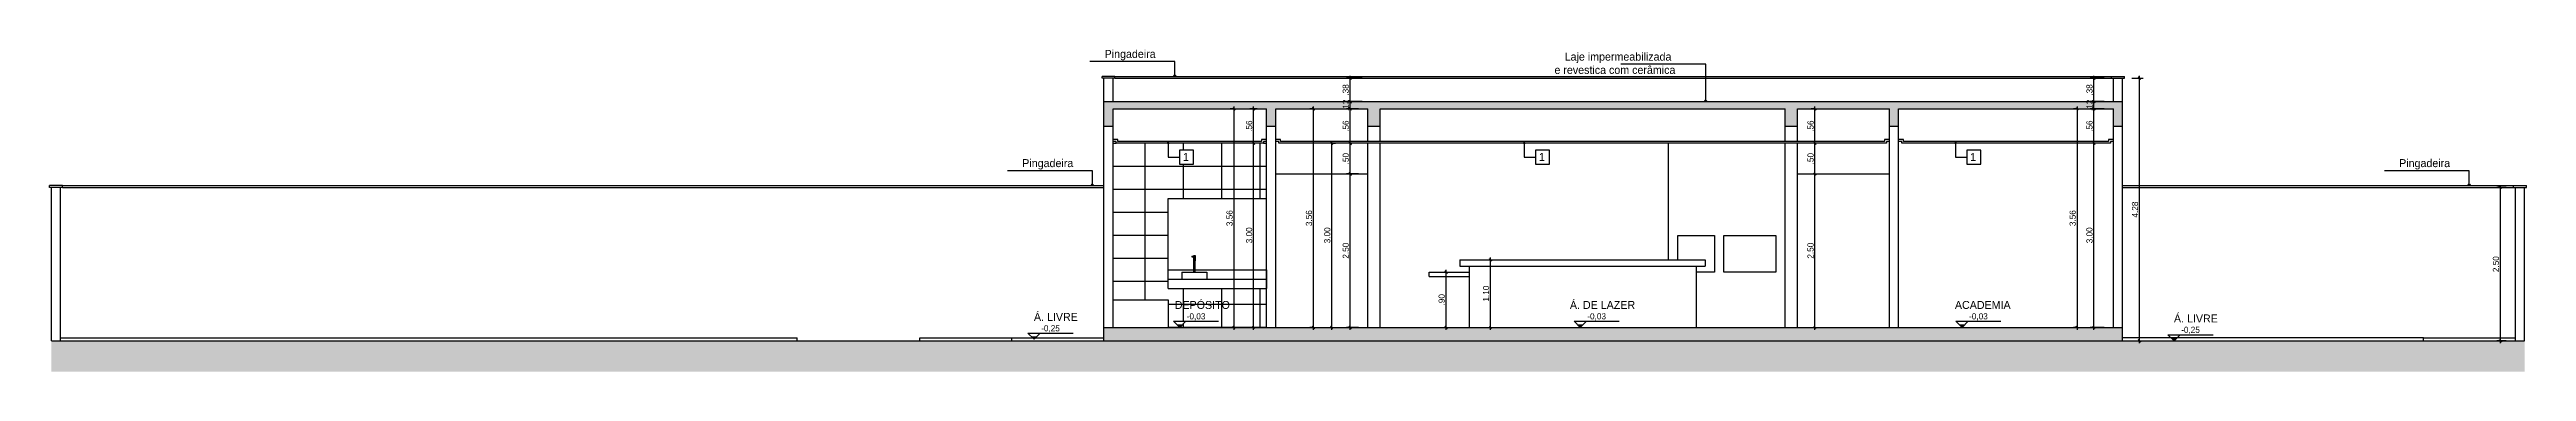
# Model space of a CAD drawing. Header units: feet. Extents: x 1734 to 1931, y 883 to 1088.
# Drawn here: x 1879.5 to 1919.86, y 954.61 to 959.86 of the extents above; entities that cross this region are included whole.
import ezdxf

# ---------------------------------------------------------------- set-up
doc = ezdxf.new("R2010")
doc.units = ezdxf.units.FT
doc.header["$LTSCALE"] = 0.3
doc.header["$MEASUREMENT"] = 0
doc.header["$PDMODE"] = 32
doc.header["$PDSIZE"] = 0.1
doc.layers.get('0').update_dxf_attribs({"linetype": 'CONTINUOUS'})
doc.layers.get('Defpoints').update_dxf_attribs({"linetype": 'CONTINUOUS'})
for name, color, linetype in [('1', 1, 'CONTINUOUS'), ('2', 44, 'CONTINUOUS'), ('3', 3, 'CONTINUOUS'), ('5', 5, 'CONTINUOUS'), ('Cotas', 1, 'CONTINUOUS'), ('fino', 8, 'CONTINUOUS'), ('Texto', 44, 'CONTINUOUS')]:
    doc.layers.add(name, color=color, linetype=linetype)
doc.styles.add('ROMANS', font='romans')
doc.styles.add('style1', font='GOTHIC.TTF')
doc.dimstyles.new('ESC-50', dxfattribs={"dimtxt": 0.1, "dimasz": 0.04, "dimexe": 0.06, "dimexo": 0.15, "dimgap": 0.02, "dimtad": 1, "dimzin": 4, "dimdsep": 46, "dimtxsty": 'style1', "dimblk": 'OBLIQUE', "dimcen": 0.01, "dimdle": 0.04, "dimclrd": 14, "dimclre": 14, "dimclrt": 2, "dimazin": 0, "dimtfac": 1, "dimtix": 1, "dimtmove": 2, "dimatfit": 0, "dimldrblk": 'OPEN90', "dimfxl": 1, "dimtolj": 1, "dimtzin": 4, "dimlwd": -1, "dimlwe": -1, "dimarcsym": 0})

# ---------------------------------------------------------------- blocks, each defined once
blk = doc.blocks.new('_Oblique')
at = {"color": 0, "linetype": 'ByBlock', "lineweight": -2}
blk.add_line((-0.5, -0.5), (0.5, 0.5), dxfattribs=at)
blk = doc.blocks.new('*D469')
at = {"layer": 'Cotas', "color": 14, "linetype": 'Continuous', "transparency": 16777216}
for p, q in [((1902.782, 956.428), (1903.043, 956.428)), ((1902.983, 955.288), (1902.983, 956.468)), ((1902.782, 955.328), (1903.043, 955.328))]:
    blk.add_line(p, q, dxfattribs=at)
at = {"layer": 'Defpoints', "color": 0, "linetype": 'Continuous', "transparency": 16777216}
for p in [(1902.632, 956.428), (1902.983, 956.428), (1902.632, 955.328)]:
    blk.add_point(p, dxfattribs=at)
at = {"layer": 'Cotas', "color": 14, "linetype": 'Continuous', "transparency": 16777216, "xscale": 0.04, "yscale": 0.04, "zscale": 0.04}
for p, rotation in [((1902.983, 956.428), 90), ((1902.983, 955.328), 270)]:
    blk.add_blockref('_Oblique', p, dxfattribs=dict(at, rotation=rotation))
at = {"layer": 'Cotas', "color": 2, "linetype": 'Continuous', "transparency": 16777216, "insert": (1902.91, 955.878), "char_height": 0.1, "attachment_point": 5, "rotation": 90, "style": 'style1'}
blk.add_mtext('\\A1;1.10', dxfattribs=at)
blk = doc.blocks.new('_Open90')
at = {"color": 0, "linetype": 'ByBlock', "lineweight": -2}
for p, q in [((0, 0), (-1, 0)), ((-0.5, 0.5), (0, 0)), ((0, 0), (-0.5, -0.5))]:
    blk.add_line(p, q, dxfattribs=at)
blk = doc.blocks.new('*D470')
at = {"layer": 'Cotas', "color": 14, "linetype": 'Continuous', "transparency": 16777216}
for p, q in [((1902.259, 955.288), (1902.259, 956.268)), ((1902.259, 956.228), (1902.319, 956.228)), ((1902.259, 955.328), (1902.319, 955.328))]:
    blk.add_line(p, q, dxfattribs=at)
at = {"layer": 'Defpoints', "color": 0, "linetype": 'Continuous', "transparency": 16777216}
for p in [(1902.215, 956.228), (1902.259, 956.228), (1902.215, 955.328)]:
    blk.add_point(p, dxfattribs=at)
at = {"layer": 'Cotas', "color": 14, "linetype": 'Continuous', "transparency": 16777216, "xscale": 0.04, "yscale": 0.04, "zscale": 0.04}
for p, rotation in [((1902.259, 956.228), 90), ((1902.259, 955.328), 270)]:
    blk.add_blockref('_Oblique', p, dxfattribs=dict(at, rotation=rotation))
at = {"layer": 'Cotas', "color": 2, "linetype": 'Continuous', "transparency": 16777216, "insert": (1902.186, 955.778), "char_height": 0.1, "attachment_point": 5, "rotation": 90, "style": 'style1'}
blk.add_mtext('\\A1;.90', dxfattribs=at)
blk = doc.blocks.new('*D471')
at = {"layer": 'Cotas', "color": 14, "linetype": 'Continuous', "transparency": 16777216}
for p, q in [((1900.832, 957.828), (1900.636, 957.828)), ((1900.696, 955.288), (1900.696, 957.868)), ((1900.832, 955.328), (1900.636, 955.328))]:
    blk.add_line(p, q, dxfattribs=at)
at = {"layer": 'Defpoints', "color": 0, "linetype": 'Continuous', "transparency": 16777216}
for p in [(1900.696, 957.828), (1900.982, 957.828), (1900.982, 955.328)]:
    blk.add_point(p, dxfattribs=at)
at = {"layer": 'Cotas', "color": 14, "linetype": 'Continuous', "transparency": 16777216, "xscale": 0.04, "yscale": 0.04, "zscale": 0.04}
for p, rotation in [((1900.696, 957.828), 90), ((1900.696, 955.328), 270)]:
    blk.add_blockref('_Oblique', p, dxfattribs=dict(at, rotation=rotation))
at = {"layer": 'Cotas', "color": 2, "linetype": 'Continuous', "transparency": 16777216, "insert": (1900.623, 956.578), "char_height": 0.1, "attachment_point": 5, "rotation": 90, "style": 'style1'}
blk.add_mtext('\\A1;2.50', dxfattribs=at)
blk = doc.blocks.new('*D472')
at = {"layer": 'Cotas', "color": 14, "linetype": 'Continuous', "transparency": 16777216}
for p, q in [((1900.832, 958.328), (1900.636, 958.328)), ((1900.696, 957.788), (1900.696, 958.368)), ((1900.832, 957.828), (1900.636, 957.828))]:
    blk.add_line(p, q, dxfattribs=at)
at = {"layer": 'Defpoints', "color": 0, "linetype": 'Continuous', "transparency": 16777216}
for p in [(1900.696, 958.328), (1900.982, 958.328), (1900.982, 957.828)]:
    blk.add_point(p, dxfattribs=at)
at = {"layer": 'Cotas', "color": 14, "linetype": 'Continuous', "transparency": 16777216, "xscale": 0.04, "yscale": 0.04, "zscale": 0.04}
for p, rotation in [((1900.696, 958.328), 90), ((1900.696, 957.828), 270)]:
    blk.add_blockref('_Oblique', p, dxfattribs=dict(at, rotation=rotation))
at = {"layer": 'Cotas', "color": 2, "linetype": 'Continuous', "transparency": 16777216, "insert": (1900.623, 958.078), "char_height": 0.1, "attachment_point": 5, "rotation": 90, "style": 'style1'}
blk.add_mtext('\\A1;.50', dxfattribs=at)
blk = doc.blocks.new('*D473')
at = {"layer": 'Cotas', "color": 14, "linetype": 'Continuous', "transparency": 16777216}
for p, q in [((1900.832, 958.888), (1900.636, 958.888)), ((1900.696, 958.288), (1900.696, 958.928)), ((1900.832, 958.328), (1900.636, 958.328))]:
    blk.add_line(p, q, dxfattribs=at)
at = {"layer": 'Defpoints', "color": 0, "linetype": 'Continuous', "transparency": 16777216}
for p in [(1900.696, 958.888), (1900.982, 958.888), (1900.982, 958.328)]:
    blk.add_point(p, dxfattribs=at)
at = {"layer": 'Cotas', "color": 14, "linetype": 'Continuous', "transparency": 16777216, "xscale": 0.04, "yscale": 0.04, "zscale": 0.04}
for p, rotation in [((1900.696, 958.888), 90), ((1900.696, 958.328), 270)]:
    blk.add_blockref('_Oblique', p, dxfattribs=dict(at, rotation=rotation))
at = {"layer": 'Cotas', "color": 2, "linetype": 'Continuous', "transparency": 16777216, "insert": (1900.623, 958.608), "char_height": 0.1, "attachment_point": 5, "rotation": 90, "style": 'style1'}
blk.add_mtext('\\A1;.56', dxfattribs=at)
blk = doc.blocks.new('*D474')
at = {"layer": 'Cotas', "color": 14, "linetype": 'Continuous', "transparency": 16777216}
for p, q in [((1900.892, 959.008), (1900.636, 959.008)), ((1900.696, 958.888), (1900.696, 959.008)), ((1900.832, 958.888), (1900.636, 958.888))]:
    blk.add_line(p, q, dxfattribs=at)
at = {"layer": 'Defpoints', "color": 0, "linetype": 'Continuous', "transparency": 16777216}
for p in [(1900.696, 959.008), (1901.042, 959.008), (1900.982, 958.888)]:
    blk.add_point(p, dxfattribs=at)
at = {"layer": 'Cotas', "color": 2, "linetype": 'Continuous', "transparency": 16777216, "insert": (1900.623, 958.948), "char_height": 0.1, "attachment_point": 5, "rotation": 90, "style": 'style1'}
blk.add_mtext('\\A1;.12', dxfattribs=at)
blk = doc.blocks.new('*D475')
at = {"layer": 'Cotas', "color": 14, "linetype": 'Continuous', "transparency": 16777216}
for p, q in [((1900.892, 959.388), (1900.636, 959.388)), ((1900.696, 958.968), (1900.696, 959.428)), ((1900.892, 959.008), (1900.636, 959.008))]:
    blk.add_line(p, q, dxfattribs=at)
at = {"layer": 'Defpoints', "color": 0, "linetype": 'Continuous', "transparency": 16777216}
for p in [(1900.696, 959.388), (1901.042, 959.388), (1901.042, 959.008)]:
    blk.add_point(p, dxfattribs=at)
at = {"layer": 'Cotas', "color": 14, "linetype": 'Continuous', "transparency": 16777216, "xscale": 0.04, "yscale": 0.04, "zscale": 0.04}
for p, rotation in [((1900.696, 959.388), 90), ((1900.696, 959.008), 270)]:
    blk.add_blockref('_Oblique', p, dxfattribs=dict(at, rotation=rotation))
at = {"layer": 'Cotas', "color": 2, "linetype": 'Continuous', "transparency": 16777216, "insert": (1900.623, 959.198), "char_height": 0.1, "attachment_point": 5, "rotation": 90, "style": 'style1'}
blk.add_mtext('\\A1;.38', dxfattribs=at)
blk = doc.blocks.new('*D476')
at = {"layer": 'Cotas', "color": 14, "linetype": 'Continuous', "transparency": 16777216}
for p, q in [((1900.394, 955.288), (1900.394, 958.368)), ((1900.394, 958.328), (1900.454, 958.328)), ((1900.394, 955.328), (1900.454, 955.328))]:
    blk.add_line(p, q, dxfattribs=at)
at = {"layer": 'Defpoints', "color": 0, "linetype": 'Continuous', "transparency": 16777216}
for p in [(1900.38, 958.328), (1900.394, 958.328), (1900.38, 955.328)]:
    blk.add_point(p, dxfattribs=at)
at = {"layer": 'Cotas', "color": 14, "linetype": 'Continuous', "transparency": 16777216, "xscale": 0.04, "yscale": 0.04, "zscale": 0.04}
for p, rotation in [((1900.394, 958.328), 90), ((1900.394, 955.328), 270)]:
    blk.add_blockref('_Oblique', p, dxfattribs=dict(at, rotation=rotation))
at = {"layer": 'Cotas', "color": 2, "linetype": 'Continuous', "transparency": 16777216, "insert": (1900.322, 956.828), "char_height": 0.1, "attachment_point": 5, "rotation": 90, "style": 'style1'}
blk.add_mtext('\\A1;3.00', dxfattribs=at)
blk = doc.blocks.new('*D477')
at = {"layer": 'Cotas', "color": 14, "linetype": 'Continuous', "transparency": 16777216}
for p, q in [((1900.097, 958.888), (1900.037, 958.888)), ((1900.097, 955.288), (1900.097, 958.928)), ((1900.097, 955.328), (1900.037, 955.328))]:
    blk.add_line(p, q, dxfattribs=at)
at = {"layer": 'Defpoints', "color": 0, "linetype": 'Continuous', "transparency": 16777216}
for p in [(1900.097, 958.888), (1900.189, 958.888), (1900.189, 955.328)]:
    blk.add_point(p, dxfattribs=at)
at = {"layer": 'Cotas', "color": 14, "linetype": 'Continuous', "transparency": 16777216, "xscale": 0.04, "yscale": 0.04, "zscale": 0.04}
for p, rotation in [((1900.097, 958.888), 90), ((1900.097, 955.328), 270)]:
    blk.add_blockref('_Oblique', p, dxfattribs=dict(at, rotation=rotation))
at = {"layer": 'Cotas', "color": 2, "linetype": 'Continuous', "transparency": 16777216, "insert": (1900.024, 957.108), "char_height": 0.1, "attachment_point": 5, "rotation": 90, "style": 'style1'}
blk.add_mtext('\\A1;3.56', dxfattribs=at)
blk = doc.blocks.new('*D478')
at = {"layer": 'Cotas', "color": 14, "linetype": 'Continuous', "transparency": 16777216}
for p, q in [((1899.132, 958.328), (1899.062, 958.328)), ((1899.122, 955.288), (1899.122, 958.368)), ((1899.122, 955.328), (1899.062, 955.328))]:
    blk.add_line(p, q, dxfattribs=at)
at = {"layer": 'Defpoints', "color": 0, "linetype": 'Continuous', "transparency": 16777216}
for p in [(1899.122, 958.328), (1899.282, 958.328), (1899.186, 955.328)]:
    blk.add_point(p, dxfattribs=at)
at = {"layer": 'Cotas', "color": 14, "linetype": 'Continuous', "transparency": 16777216, "xscale": 0.04, "yscale": 0.04, "zscale": 0.04}
for p, rotation in [((1899.122, 958.328), 90), ((1899.122, 955.328), 270)]:
    blk.add_blockref('_Oblique', p, dxfattribs=dict(at, rotation=rotation))
at = {"layer": 'Cotas', "color": 2, "linetype": 'Continuous', "transparency": 16777216, "insert": (1899.049, 956.828), "char_height": 0.1, "attachment_point": 5, "rotation": 90, "style": 'style1'}
blk.add_mtext('\\A1;3.00', dxfattribs=at)
blk = doc.blocks.new('*D479')
at = {"layer": 'Cotas', "color": 14, "linetype": 'Continuous', "transparency": 16777216}
for p, q in [((1899.182, 958.888), (1899.062, 958.888)), ((1899.122, 958.288), (1899.122, 958.928)), ((1899.132, 958.328), (1899.062, 958.328))]:
    blk.add_line(p, q, dxfattribs=at)
at = {"layer": 'Defpoints', "color": 0, "linetype": 'Continuous', "transparency": 16777216}
for p in [(1899.122, 958.888), (1899.332, 958.888), (1899.282, 958.328)]:
    blk.add_point(p, dxfattribs=at)
at = {"layer": 'Cotas', "color": 14, "linetype": 'Continuous', "transparency": 16777216, "xscale": 0.04, "yscale": 0.04, "zscale": 0.04}
for p, rotation in [((1899.122, 958.888), 90), ((1899.122, 958.328), 270)]:
    blk.add_blockref('_Oblique', p, dxfattribs=dict(at, rotation=rotation))
at = {"layer": 'Cotas', "color": 2, "linetype": 'Continuous', "transparency": 16777216, "insert": (1899.049, 958.608), "char_height": 0.1, "attachment_point": 5, "rotation": 90, "style": 'style1'}
blk.add_mtext('\\A1;.56', dxfattribs=at)
blk = doc.blocks.new('*D480')
at = {"layer": 'Cotas', "color": 14, "linetype": 'Continuous', "transparency": 16777216}
for p, q in [((1898.802, 958.888), (1898.742, 958.888)), ((1898.802, 958.928), (1898.802, 955.288)), ((1898.802, 955.328), (1898.742, 955.328))]:
    blk.add_line(p, q, dxfattribs=at)
at = {"layer": 'Defpoints', "color": 0, "linetype": 'Continuous', "transparency": 16777216}
for p in [(1898.829, 958.888), (1898.802, 955.328), (1898.829, 955.328)]:
    blk.add_point(p, dxfattribs=at)
at = {"layer": 'Cotas', "color": 14, "linetype": 'Continuous', "transparency": 16777216, "xscale": 0.04, "yscale": 0.04, "zscale": 0.04}
for p, rotation in [((1898.802, 958.888), 90), ((1898.802, 955.328), 270)]:
    blk.add_blockref('_Oblique', p, dxfattribs=dict(at, rotation=rotation))
at = {"layer": 'Cotas', "color": 2, "linetype": 'Continuous', "transparency": 16777216, "insert": (1898.73, 957.108), "char_height": 0.1, "attachment_point": 5, "rotation": 90, "style": 'style1'}
blk.add_mtext('\\A1;3.56', dxfattribs=at)
blk = doc.blocks.new('*D481')
at = {"layer": 'Cotas', "color": 14, "linetype": 'Continuous', "transparency": 16777216}
for p, q in [((1908.132, 957.828), (1908.329, 957.828)), ((1908.269, 955.288), (1908.269, 957.868)), ((1908.132, 955.328), (1908.329, 955.328))]:
    blk.add_line(p, q, dxfattribs=at)
at = {"layer": 'Defpoints', "color": 0, "linetype": 'Continuous', "transparency": 16777216}
for p in [(1907.982, 957.828), (1908.269, 957.828), (1907.982, 955.328)]:
    blk.add_point(p, dxfattribs=at)
at = {"layer": 'Cotas', "color": 14, "linetype": 'Continuous', "transparency": 16777216, "xscale": 0.04, "yscale": 0.04, "zscale": 0.04}
for p, rotation in [((1908.269, 957.828), 90), ((1908.269, 955.328), 270)]:
    blk.add_blockref('_Oblique', p, dxfattribs=dict(at, rotation=rotation))
at = {"layer": 'Cotas', "color": 2, "linetype": 'Continuous', "transparency": 16777216, "insert": (1908.197, 956.578), "char_height": 0.1, "attachment_point": 5, "rotation": 90, "style": 'style1'}
blk.add_mtext('\\A1;2.50', dxfattribs=at)
blk = doc.blocks.new('*D482')
at = {"layer": 'Cotas', "color": 14, "linetype": 'Continuous', "transparency": 16777216}
for p, q in [((1908.269, 958.328), (1908.209, 958.328)), ((1908.269, 957.788), (1908.269, 958.368)), ((1908.132, 957.828), (1908.329, 957.828))]:
    blk.add_line(p, q, dxfattribs=at)
at = {"layer": 'Defpoints', "color": 0, "linetype": 'Continuous', "transparency": 16777216}
for p in [(1908.269, 958.328), (1908.366, 958.328), (1907.982, 957.828)]:
    blk.add_point(p, dxfattribs=at)
at = {"layer": 'Cotas', "color": 14, "linetype": 'Continuous', "transparency": 16777216, "xscale": 0.04, "yscale": 0.04, "zscale": 0.04}
for p, rotation in [((1908.269, 958.328), 90), ((1908.269, 957.828), 270)]:
    blk.add_blockref('_Oblique', p, dxfattribs=dict(at, rotation=rotation))
at = {"layer": 'Cotas', "color": 2, "linetype": 'Continuous', "transparency": 16777216, "insert": (1908.197, 958.078), "char_height": 0.1, "attachment_point": 5, "rotation": 90, "style": 'style1'}
blk.add_mtext('\\A1;.50', dxfattribs=at)
blk = doc.blocks.new('*D483')
at = {"layer": 'Cotas', "color": 14, "linetype": 'Continuous', "transparency": 16777216}
for p, q in [((1908.269, 958.888), (1908.209, 958.888)), ((1908.269, 958.288), (1908.269, 958.928)), ((1908.269, 958.328), (1908.209, 958.328))]:
    blk.add_line(p, q, dxfattribs=at)
at = {"layer": 'Defpoints', "color": 0, "linetype": 'Continuous', "transparency": 16777216}
for p in [(1908.269, 958.888), (1908.366, 958.888), (1908.366, 958.328)]:
    blk.add_point(p, dxfattribs=at)
at = {"layer": 'Cotas', "color": 14, "linetype": 'Continuous', "transparency": 16777216, "xscale": 0.04, "yscale": 0.04, "zscale": 0.04}
for p, rotation in [((1908.269, 958.888), 90), ((1908.269, 958.328), 270)]:
    blk.add_blockref('_Oblique', p, dxfattribs=dict(at, rotation=rotation))
at = {"layer": 'Cotas', "color": 2, "linetype": 'Continuous', "transparency": 16777216, "insert": (1908.197, 958.608), "char_height": 0.1, "attachment_point": 5, "rotation": 90, "style": 'style1'}
blk.add_mtext('\\A1;.56', dxfattribs=at)
blk = doc.blocks.new('*D484')
at = {"layer": 'Cotas', "color": 14, "linetype": 'Continuous', "transparency": 16777216}
for p, q in [((1912.932, 958.328), (1912.755, 958.328)), ((1912.815, 955.288), (1912.815, 958.368)), ((1912.982, 955.328), (1912.755, 955.328))]:
    blk.add_line(p, q, dxfattribs=at)
at = {"layer": 'Defpoints', "color": 0, "linetype": 'Continuous', "transparency": 16777216}
for p in [(1912.815, 958.328), (1913.082, 958.328), (1913.132, 955.328)]:
    blk.add_point(p, dxfattribs=at)
at = {"layer": 'Cotas', "color": 14, "linetype": 'Continuous', "transparency": 16777216, "xscale": 0.04, "yscale": 0.04, "zscale": 0.04}
for p, rotation in [((1912.815, 958.328), 90), ((1912.815, 955.328), 270)]:
    blk.add_blockref('_Oblique', p, dxfattribs=dict(at, rotation=rotation))
at = {"layer": 'Cotas', "color": 2, "linetype": 'Continuous', "transparency": 16777216, "insert": (1912.742, 956.828), "char_height": 0.1, "attachment_point": 5, "rotation": 90, "style": 'style1'}
blk.add_mtext('\\A1;3.00', dxfattribs=at)
blk = doc.blocks.new('*D485')
at = {"layer": 'Cotas', "color": 14, "linetype": 'Continuous', "transparency": 16777216}
for p, q in [((1912.982, 958.888), (1912.755, 958.888)), ((1912.815, 958.288), (1912.815, 958.928)), ((1912.932, 958.328), (1912.755, 958.328))]:
    blk.add_line(p, q, dxfattribs=at)
at = {"layer": 'Defpoints', "color": 0, "linetype": 'Continuous', "transparency": 16777216}
for p in [(1912.815, 958.888), (1913.132, 958.888), (1913.082, 958.328)]:
    blk.add_point(p, dxfattribs=at)
at = {"layer": 'Cotas', "color": 14, "linetype": 'Continuous', "transparency": 16777216, "xscale": 0.04, "yscale": 0.04, "zscale": 0.04}
for p, rotation in [((1912.815, 958.888), 90), ((1912.815, 958.328), 270)]:
    blk.add_blockref('_Oblique', p, dxfattribs=dict(at, rotation=rotation))
at = {"layer": 'Cotas', "color": 2, "linetype": 'Continuous', "transparency": 16777216, "insert": (1912.742, 958.608), "char_height": 0.1, "attachment_point": 5, "rotation": 90, "style": 'style1'}
blk.add_mtext('\\A1;.56', dxfattribs=at)
blk = doc.blocks.new('*D486')
at = {"layer": 'Cotas', "color": 14, "linetype": 'Continuous', "transparency": 16777216}
for p, q in [((1912.982, 959.008), (1912.755, 959.008)), ((1912.815, 958.888), (1912.815, 959.008)), ((1912.982, 958.888), (1912.755, 958.888))]:
    blk.add_line(p, q, dxfattribs=at)
at = {"layer": 'Defpoints', "color": 0, "linetype": 'Continuous', "transparency": 16777216}
for p in [(1912.815, 959.008), (1913.132, 959.008), (1913.132, 958.888)]:
    blk.add_point(p, dxfattribs=at)
at = {"layer": 'Cotas', "color": 2, "linetype": 'Continuous', "transparency": 16777216, "insert": (1912.742, 958.948), "char_height": 0.1, "attachment_point": 5, "rotation": 90, "style": 'style1'}
blk.add_mtext('\\A1;.12', dxfattribs=at)
blk = doc.blocks.new('*D487')
at = {"layer": 'Cotas', "color": 14, "linetype": 'Continuous', "transparency": 16777216}
for p, q in [((1912.982, 959.388), (1912.755, 959.388)), ((1912.815, 958.968), (1912.815, 959.428)), ((1912.982, 959.008), (1912.755, 959.008))]:
    blk.add_line(p, q, dxfattribs=at)
at = {"layer": 'Defpoints', "color": 0, "linetype": 'Continuous', "transparency": 16777216}
for p in [(1912.815, 959.388), (1913.132, 959.388), (1913.132, 959.008)]:
    blk.add_point(p, dxfattribs=at)
at = {"layer": 'Cotas', "color": 14, "linetype": 'Continuous', "transparency": 16777216, "xscale": 0.04, "yscale": 0.04, "zscale": 0.04}
for p, rotation in [((1912.815, 959.388), 90), ((1912.815, 959.008), 270)]:
    blk.add_blockref('_Oblique', p, dxfattribs=dict(at, rotation=rotation))
at = {"layer": 'Cotas', "color": 2, "linetype": 'Continuous', "transparency": 16777216, "insert": (1912.742, 959.198), "char_height": 0.1, "attachment_point": 5, "rotation": 90, "style": 'style1'}
blk.add_mtext('\\A1;.38', dxfattribs=at)
blk = doc.blocks.new('*D488')
at = {"layer": 'Cotas', "color": 14, "linetype": 'Continuous', "transparency": 16777216}
for p, q in [((1912.54, 958.888), (1912.48, 958.888)), ((1912.54, 958.928), (1912.54, 955.288)), ((1912.54, 955.328), (1912.48, 955.328))]:
    blk.add_line(p, q, dxfattribs=at)
at = {"layer": 'Defpoints', "color": 0, "linetype": 'Continuous', "transparency": 16777216}
for p in [(1912.584, 958.888), (1912.54, 955.328), (1912.584, 955.328)]:
    blk.add_point(p, dxfattribs=at)
at = {"layer": 'Cotas', "color": 14, "linetype": 'Continuous', "transparency": 16777216, "xscale": 0.04, "yscale": 0.04, "zscale": 0.04}
for p, rotation in [((1912.54, 958.888), 90), ((1912.54, 955.328), 270)]:
    blk.add_blockref('_Oblique', p, dxfattribs=dict(at, rotation=rotation))
at = {"layer": 'Cotas', "color": 2, "linetype": 'Continuous', "transparency": 16777216, "insert": (1912.468, 957.108), "char_height": 0.1, "attachment_point": 5, "rotation": 90, "style": 'style1'}
blk.add_mtext('\\A1;3.56', dxfattribs=at)
blk = doc.blocks.new('*D489')
at = {"layer": 'Cotas', "color": 14, "linetype": 'Continuous', "transparency": 16777216}
for p, q in [((1913.432, 959.388), (1913.616, 959.388)), ((1913.556, 955.068), (1913.556, 959.428)), ((1913.432, 955.108), (1913.616, 955.108))]:
    blk.add_line(p, q, dxfattribs=at)
at = {"layer": 'Defpoints', "color": 0, "linetype": 'Continuous', "transparency": 16777216}
for p in [(1913.282, 959.388), (1913.556, 959.388), (1913.282, 955.108)]:
    blk.add_point(p, dxfattribs=at)
at = {"layer": 'Cotas', "color": 14, "linetype": 'Continuous', "transparency": 16777216, "xscale": 0.04, "yscale": 0.04, "zscale": 0.04}
for p, rotation in [((1913.556, 959.388), 90), ((1913.556, 955.108), 270)]:
    blk.add_blockref('_Oblique', p, dxfattribs=dict(at, rotation=rotation))
at = {"layer": 'Cotas', "color": 2, "linetype": 'Continuous', "transparency": 16777216, "insert": (1913.484, 957.248), "char_height": 0.1, "attachment_point": 5, "rotation": 90, "style": 'style1'}
blk.add_mtext('\\A1;4.28', dxfattribs=at)
blk = doc.blocks.new('*D498')
at = {"layer": 'Cotas', "color": 14, "linetype": 'Continuous', "transparency": 16777216}
for p, q in [((1919.532, 957.608), (1919.378, 957.608)), ((1919.438, 955.068), (1919.438, 957.648)), ((1919.532, 955.108), (1919.378, 955.108))]:
    blk.add_line(p, q, dxfattribs=at)
at = {"layer": 'Defpoints', "color": 0, "linetype": 'Continuous', "transparency": 16777216}
for p in [(1919.438, 957.608), (1919.682, 957.608), (1919.682, 955.108)]:
    blk.add_point(p, dxfattribs=at)
at = {"layer": 'Cotas', "color": 14, "linetype": 'Continuous', "transparency": 16777216, "xscale": 0.04, "yscale": 0.04, "zscale": 0.04}
for p, rotation in [((1919.438, 957.608), 90), ((1919.438, 955.108), 270)]:
    blk.add_blockref('_Oblique', p, dxfattribs=dict(at, rotation=rotation))
at = {"layer": 'Cotas', "color": 2, "linetype": 'Continuous', "transparency": 16777216, "insert": (1919.365, 956.358), "char_height": 0.1, "attachment_point": 5, "rotation": 90, "style": 'style1'}
blk.add_mtext('\\A1;2.50', dxfattribs=at)
blk = doc.blocks.new('Niv_cr')
for p, q in [((0, 0), (-0.1, 0.1)), ((-0.1, 0.1), (0.635, 0.1)), ((0, 0), (0.1, 0.1))]:
    blk.add_line(p, q)
blk.add_solid([(-0.05, 0.05), (0.05, 0.05), (0, 0)])
at = {"color": 2, "style": 'ROMANS'}
blk.add_attdef('NIVEL', (0.115, 0.129), '', height=0.1, dxfattribs=at)

msp = doc.modelspace()

# ---------------------------------------------------------------- hatches: boundary and pattern name
at = {"layer": '1', "linetype": 'Continuous'}
h = msp.add_hatch(dxfattribs=at)
h.set_pattern_fill('EARTH,_I', color=256, angle=315, style=2)
h.set_pattern_definition([(315, (1879.5322, 954.60843), (0.3535534, -8e-17), [0.25, -0.25]), (315, (1879.5985, 954.67472), (0.3535534, -8e-17), [0.25, -0.25]), (315, (1879.6648, 954.74102), (0.3535534, -8e-17), [0.25, -0.25]), (45, (1879.709, 954.74102), (1e-16, 0.3535534), [0.25, -0.25]), (45, (1879.77528, 954.67472), (1e-16, 0.3535534), [0.25, -0.25]), (45, (1879.84157, 954.60843), (1e-16, 0.3535534), [0.25, -0.25])])
h.paths.add_polyline_path([(1919.832, 955.108), (1879.532, 955.108), (1879.532, 954.608), (1919.832, 954.608)])
at = {"layer": '5', "linetype": 'Continuous'}
h = msp.add_hatch(dxfattribs=at)
h.set_pattern_fill('AR-CONC,_I', color=256, scale=0.05, angle=315, style=2)
h.set_pattern_definition([(5, (1896.6822, 955.10843), (0.2314035, -0.275776), [0.0375, -0.4125]), (310, (1896.6822, 955.10843), (0.216884, 0.314996), [0.03, -0.33]), (55.4514, (1896.7015, 955.08545), (0.4482876, 0.03922), [0.03187, -0.350571]), (1.1842, (1896.75292, 955.17914), (0.318807, -0.435847), [0.05625, -0.61875]), (51.6356, (1896.7795, 955.1428), (0.674856, 0.01395), [0.047805, -0.525857]), (306.1842, (1896.7529, 955.17914), (0.674856, 0.01395), [0.045, -0.495]), (336, (1896.7706, 955.1261), (0.068691, -0.353386), [0.0375, -0.4125]), (281, (1896.7706, 955.1261), (0.342404, 0.170354), [0.03, -0.33]), (26.4514, (1896.77632, 955.09666), (0.411095, -0.183032), [0.03187, -0.350571]), (352.5, (1896.68221, 955.10843), (0.1219949, 0.1133966), [0, -0.326, 0, -0.335, 0, -0.33125]), (322.5, (1896.68221, 955.10843), (0.2324547, 0.0464365), [0, -0.191, 0, -0.3185, 0, -0.12625]), (282.5, (1896.60337, 955.18728), (0.1807604, -0.1967091), [0, -0.125, 0, -0.39, 0, -0.5175]), (272.5, (1896.56801, 955.22263), (0.24158, -0.170795), [0, -0.1625, 0, -0.259, 0, -0.3675])])
h.paths.add_polyline_path([(1913.282, 955.108), (1913.282, 955.328), (1896.682, 955.328), (1896.682, 955.108)])
h.paths.add_polyline_path([(1896.682, 959.008), (1896.682, 958.608), (1896.832, 958.608), (1896.832, 958.888), (1899.332, 958.888), (1899.332, 958.608), (1899.482, 958.608), (1899.482, 958.888), (1900.982, 958.888), (1900.982, 958.608), (1901.182, 958.608), (1901.182, 958.888), (1907.782, 958.888), (1907.782, 958.608), (1907.982, 958.608), (1907.982, 958.888), (1909.482, 958.888), (1909.482, 958.608), (1909.632, 958.608), (1909.632, 958.888), (1913.132, 958.888), (1913.132, 958.608), (1913.282, 958.608), (1913.282, 959.008)])
at = {"layer": 'fino', "linetype": 'Continuous'}
h = msp.add_hatch(dxfattribs=at)
h.set_pattern_fill('LINE,_O', color=256, scale=3)
h.set_pattern_definition([(0, (1896.10223, 955.32843), (0, 0.375), [])])
h.paths.add_polyline_path([(1899.332, 958.358), (1899.282, 958.358), (1899.282, 958.328), (1896.882, 958.328), (1896.882, 958.358), (1896.832, 958.358), (1896.832, 955.778), (1897.732, 955.778), (1897.732, 955.328), (1897.917, 955.328), (1897.817, 955.428), (1898.017, 955.428), (1897.917, 955.328), (1899.332, 955.328), (1899.332, 955.963), (1897.732, 955.963), (1897.732, 956.263), (1897.732, 957.428), (1899.332, 957.428)])
h.paths.add_polyline_path([(1897.915, 957.987), (1897.915, 958.215), (1898.143, 958.215), (1898.143, 957.987)], flags=16)
h.paths.add_polyline_path([(1898.003, 955.418), (1898.377, 955.418), (1898.377, 955.589), (1898.003, 955.589)], flags=25)
h.paths.add_polyline_path([(1896.102, 955.79), (1897.003, 955.79), (1897.003, 955.554), (1896.102, 955.554)], flags=9)
h.paths.add_polyline_path([(1896.983, 958.203), (1897.081, 958.203), (1897.081, 958.008), (1896.983, 958.008)], flags=24)
h = msp.add_hatch(dxfattribs=at)
h.set_pattern_fill('LINE,_O', color=256, scale=5, angle=270)
h.set_pattern_definition([(270, (1896.1022, 955.32843), (0.625, -1e-16), [])])
h.paths.add_polyline_path([(1899.332, 958.358), (1899.282, 958.358), (1899.282, 958.328), (1896.882, 958.328), (1896.882, 958.358), (1896.832, 958.358), (1896.832, 955.778), (1897.732, 955.778), (1897.732, 955.328), (1897.917, 955.328), (1897.817, 955.428), (1898.017, 955.428), (1897.917, 955.328), (1899.332, 955.328), (1899.332, 955.963), (1897.732, 955.963), (1897.732, 956.263), (1897.732, 957.428), (1899.332, 957.428)])
h.paths.add_polyline_path([(1897.915, 957.987), (1897.915, 958.215), (1898.143, 958.215), (1898.143, 957.987)], flags=16)
h.paths.add_polyline_path([(1898.003, 955.418), (1898.377, 955.418), (1898.377, 955.589), (1898.003, 955.589)], flags=25)
h.paths.add_polyline_path([(1896.102, 955.79), (1897.003, 955.79), (1897.003, 955.554), (1896.102, 955.554)], flags=9)
h.paths.add_polyline_path([(1896.983, 958.203), (1897.081, 958.203), (1897.081, 958.008), (1896.983, 958.008)], flags=24)

# ---------------------------------------------------------------- linework, layer by layer
at = {"layer": '1', "linetype": 'Continuous'}
for p, q in [((1896.862, 959.418), (1913.102, 959.418)), ((1896.862, 959.388), (1913.102, 959.388)), ((1900.982, 958.358), (1900.982, 958.608)), ((1901.182, 958.358), (1901.182, 958.608)), ((1907.782, 958.358), (1907.782, 958.608)), ((1907.982, 958.358), (1907.982, 958.608)), ((1900.982, 955.328), (1900.982, 958.328)), ((1901.182, 955.328), (1901.182, 958.328)), ((1905.882, 956.428), (1905.882, 958.328)), ((1907.782, 955.328), (1907.782, 958.328)), ((1907.982, 955.328), (1907.982, 958.328)), ((1899.482, 957.828), (1900.982, 957.828)), ((1907.982, 957.828), (1909.482, 957.828)), ((1879.712, 957.638), (1896.682, 957.638)), ((1879.712, 957.608), (1896.682, 957.608)), ((1913.282, 957.638), (1919.652, 957.638)), ((1913.282, 957.608), (1919.652, 957.608)), ((1897.732, 956.263), (1899.332, 956.263)), ((1897.732, 955.963), (1897.732, 956.263)), ((1897.954, 956.228), (1898.359, 956.228)), ((1897.954, 956.228), (1897.954, 956.113)), ((1898.359, 956.228), (1898.359, 956.113)), ((1899.332, 956.263), (1899.332, 955.963)), ((1901.982, 956.228), (1902.632, 956.228)), ((1901.982, 956.158), (1901.982, 956.228)), ((1901.982, 956.158), (1902.632, 956.158)), ((1896.832, 955.778), (1897.732, 955.778)), ((1897.732, 956.113), (1899.332, 956.113)), ((1897.732, 955.963), (1899.332, 955.963)), ((1897.732, 955.778), (1897.732, 955.328)), ((1895.182, 955.158), (1896.682, 955.158)), ((1918.182, 955.158), (1913.282, 955.158))]:
    msp.add_line(p, q, dxfattribs=at)
for points in [[(1906.032, 956.428), (1906.032, 956.828), (1906.632, 956.828), (1906.632, 956.228), (1906.332, 956.228)], [(1898.117, 956.488), (1898.117, 956.48)], [(1898.117, 956.488), (1898.14, 956.488)], [(1898.117, 956.48), (1898.14, 956.48)], [(1898.174, 956.492), (1898.14, 956.492)], [(1898.14, 956.492), (1898.14, 956.48)], [(1898.14, 956.48), (1898.14, 956.476)], [(1898.14, 956.476), (1898.153, 956.476)], [(1898.14, 956.475), (1898.14, 956.422)], [(1898.152, 956.475), (1898.14, 956.475)], [(1898.168, 956.422), (1898.14, 956.422)], [(1898.146, 956.422), (1898.145, 956.422)], [(1898.145, 956.422), (1898.145, 956.414)], [(1898.146, 956.413), (1898.145, 956.414)], [(1898.169, 956.422), (1898.146, 956.422)], [(1898.146, 956.422), (1898.146, 956.422)], [(1898.168, 956.413), (1898.146, 956.413)], [(1898.147, 956.228), (1898.147, 956.413)], [(1898.152, 956.475), (1898.152, 956.476)], [(1898.174, 956.476), (1898.152, 956.476)], [(1898.174, 956.475), (1898.152, 956.475)], [(1898.157, 956.402), (1898.157, 956.496)], [(1898.161, 956.475), (1898.161, 956.476)], [(1898.167, 956.228), (1898.167, 956.413)], [(1898.174, 956.422), (1898.168, 956.422)], [(1898.168, 956.422), (1898.168, 956.422)], [(1898.169, 956.414), (1898.168, 956.413)], [(1898.169, 956.422), (1898.169, 956.414)], [(1898.174, 956.476), (1898.174, 956.492)], [(1898.174, 956.433), (1898.174, 956.475)], [(1898.174, 956.422), (1898.174, 956.433)]]:
    msp.add_lwpolyline(points, dxfattribs=at)
msp.add_lwpolyline([(1906.782, 956.828), (1907.632, 956.828), (1907.632, 956.228), (1906.782, 956.228)], close=True, dxfattribs=at)
at = {"layer": '2'}
for p, q in [((1902.482, 956.428), (1906.482, 956.428)), ((1902.482, 956.428), (1902.482, 956.328)), ((1902.482, 956.328), (1906.482, 956.328)), ((1902.632, 956.328), (1902.632, 955.328)), ((1906.332, 956.328), (1906.332, 955.328)), ((1906.482, 956.428), (1906.482, 956.328))]:
    msp.add_line(p, q, dxfattribs=at)
at = {"layer": '3'}
for points in [[(1899.332, 958.388), (1899.252, 958.388), (1899.252, 958.358), (1896.912, 958.358), (1896.912, 958.388), (1896.832, 958.388)], [(1899.332, 958.358), (1899.282, 958.358), (1899.282, 958.328), (1896.882, 958.328), (1896.882, 958.358), (1896.832, 958.358)], [(1909.482, 958.388), (1909.402, 958.388), (1909.402, 958.358), (1899.562, 958.358), (1899.562, 958.388), (1899.482, 958.388)], [(1909.482, 958.358), (1909.432, 958.358), (1909.432, 958.328), (1899.532, 958.328), (1899.532, 958.358), (1899.482, 958.358)], [(1913.132, 958.388), (1913.052, 958.388), (1913.052, 958.358), (1909.712, 958.358), (1909.712, 958.388), (1909.632, 958.388)], [(1913.132, 958.358), (1913.082, 958.358), (1913.082, 958.328), (1909.682, 958.328), (1909.682, 958.358), (1909.632, 958.358)]]:
    msp.add_lwpolyline(points, dxfattribs=at)
at = {"layer": '5', "linetype": 'Continuous'}
for p, q in [((1896.862, 959.418), (1896.652, 959.418)), ((1896.652, 959.388), (1896.652, 959.418)), ((1896.862, 959.388), (1896.652, 959.388)), ((1896.682, 955.108), (1896.682, 959.388)), ((1896.832, 959.008), (1896.832, 959.388)), ((1896.862, 959.388), (1896.862, 959.418)), ((1913.102, 959.418), (1913.312, 959.418)), ((1913.102, 959.388), (1913.102, 959.418)), ((1913.102, 959.388), (1913.312, 959.388)), ((1913.132, 959.008), (1913.132, 959.388)), ((1913.282, 955.108), (1913.282, 959.388)), ((1913.312, 959.388), (1913.312, 959.418)), ((1896.682, 959.008), (1913.282, 959.008)), ((1896.682, 958.608), (1896.832, 958.608)), ((1896.832, 958.888), (1899.332, 958.888)), ((1896.832, 955.328), (1896.832, 958.888)), ((1899.332, 955.328), (1899.332, 958.888)), ((1899.332, 958.608), (1899.482, 958.608)), ((1899.482, 958.888), (1900.982, 958.888)), ((1899.482, 955.328), (1899.482, 958.888)), ((1900.982, 958.608), (1900.982, 958.888)), ((1900.982, 958.608), (1901.182, 958.608)), ((1901.182, 958.888), (1907.782, 958.888)), ((1901.182, 958.608), (1901.182, 958.888)), ((1907.782, 958.608), (1907.782, 958.888)), ((1907.782, 958.608), (1907.982, 958.608)), ((1907.982, 958.888), (1909.482, 958.888)), ((1907.982, 958.608), (1907.982, 958.888)), ((1909.482, 955.328), (1909.482, 958.888)), ((1909.482, 958.608), (1909.632, 958.608)), ((1909.632, 958.888), (1913.132, 958.888)), ((1909.632, 955.328), (1909.632, 958.888)), ((1913.132, 955.328), (1913.132, 958.888)), ((1913.132, 958.608), (1913.282, 958.608)), ((1879.712, 957.638), (1879.502, 957.638)), ((1879.502, 957.608), (1879.502, 957.638)), ((1879.712, 957.608), (1879.502, 957.608)), ((1879.532, 955.108), (1879.532, 957.608)), ((1879.682, 955.108), (1879.682, 957.608)), ((1879.712, 957.608), (1879.712, 957.638)), ((1919.652, 957.638), (1919.862, 957.638)), ((1919.652, 957.608), (1919.652, 957.638)), ((1919.652, 957.608), (1919.862, 957.608)), ((1919.682, 955.108), (1919.682, 957.608)), ((1919.832, 955.108), (1919.832, 957.608)), ((1919.862, 957.608), (1919.862, 957.638)), ((1896.682, 955.328), (1913.282, 955.328)), ((1879.532, 955.108), (1919.832, 955.108)), ((1879.682, 955.158), (1891.682, 955.158)), ((1891.682, 955.108), (1891.682, 955.158)), ((1893.682, 955.158), (1895.182, 955.158)), ((1893.682, 955.108), (1893.682, 955.158)), ((1895.182, 955.108), (1895.182, 955.158)), ((1918.182, 955.158), (1919.682, 955.158)), ((1918.182, 955.108), (1918.182, 955.158))]:
    msp.add_line(p, q, dxfattribs=at)
at = {"layer": 'Cotas', "linetype": 'Continuous'}
for p, q in [((1897.732, 956.263), (1897.732, 957.428)), ((1897.732, 957.428), (1899.332, 957.428))]:
    msp.add_line(p, q, dxfattribs=at)
at = {"layer": 'Texto'}
for points in [[(1897.915, 957.987), (1898.143, 957.987), (1898.143, 958.215), (1897.915, 958.215)], [(1903.715, 957.987), (1903.944, 957.987), (1903.944, 958.215), (1903.715, 958.215)], [(1910.741, 957.987), (1910.97, 957.987), (1910.97, 958.215), (1910.741, 958.215)]]:
    msp.add_lwpolyline(points, close=True, dxfattribs=at)

# ---------------------------------------------------------------- block references
at = {"layer": 'Texto', "linetype": 'Continuous', "ltscale": 0.4}
ref = msp.add_blockref('Niv_cr', (1895.545, 955.133), dxfattribs=at)
ref.add_attrib('NIVEL', '-0,25', (1895.66, 955.263), dxfattribs={"layer": '0', "height": 0.1, "style": 'style1'})
ref = msp.add_blockref('Niv_cr', (1897.917, 955.328), dxfattribs=at)
ref.add_attrib('NIVEL', '-0,03', (1898.032, 955.458), dxfattribs={"layer": '0', "height": 0.1, "style": 'style1'})
ref = msp.add_blockref('Niv_cr', (1904.444, 955.328), dxfattribs=at)
ref.add_attrib('NIVEL', '-0,03', (1904.559, 955.458), dxfattribs={"layer": '0', "height": 0.1, "style": 'style1'})
ref = msp.add_blockref('Niv_cr', (1910.665, 955.328), dxfattribs=at)
ref.add_attrib('NIVEL', '-0,03', (1910.78, 955.458), dxfattribs={"layer": '0', "height": 0.1, "style": 'style1'})
ref = msp.add_blockref('Niv_cr', (1914.121, 955.108), dxfattribs=at)
ref.add_attrib('NIVEL', '-0,25', (1914.236, 955.238), dxfattribs={"layer": '0', "height": 0.1, "style": 'style1'})

# ---------------------------------------------------------------- texts
at = {"layer": 'Texto', "attachment_point": 1, "style": 'style1'}
for s, insert, char_height, width in [('\\pxqc;\\P{\\H1.3x;Pingadeira}', (1896.107, 960.017), 0.1, 2.00603), ('\\pi1.47898;\\P\\pi0.49161;{\\H1.3x;Laje impermeabilizada\\P\\pi0.32485;e revestica com cerâmica}', (1903.699, 959.973), 0.1, 2.95797), ('\\pxqc;1', (1897.016, 958.17), 0.13, 2.00603), ('\\pxqc;1', (1902.816, 958.17), 0.13, 2.00603), ('\\pxqc;1', (1909.842, 958.17), 0.13, 2.00603), ('\\pxqc;\\P{\\H1.3x;Pingadeira}', (1894.765, 958.237), 0.1, 2.00603), ('\\pxqc;\\P{\\H1.3x;Pingadeira}', (1917.2, 958.237), 0.1, 2.00603), ('\\pi1.70235;DEPÓSITO', (1896.135, 955.758), 0.13, 4.2402), ('\\pi1.61375;Á. DE LAZER', (1902.662, 955.758), 0.13, 4.2402), ('\\pxqc;ACADEMIA', (1908.883, 955.758), 0.13, 4.2402), ('\\pi1.77928;Á. LIVRE', (1893.763, 955.563), 0.13, 4.2402), ('\\pi1.77928;Á. LIVRE', (1912.339, 955.538), 0.13, 4.2402)]:
    msp.add_mtext(s, dxfattribs=dict(at, insert=insert, char_height=char_height, width=width))

# ---------------------------------------------------------------- dimensions: what is measured, and where the dimension line sits
at = {"layer": 'Cotas', "linetype": 'Continuous'}
for base, p1, p2, picture, middle in [((1900.696, 959.388), (1901.042, 959.008), (1901.042, 959.388), '*D475', (1900.623, 959.198)), ((1912.815, 959.388), (1913.132, 959.008), (1913.132, 959.388), '*D487', (1912.742, 959.198)), ((1913.556, 959.388), (1913.282, 955.108), (1913.282, 959.388), '*D489', (1913.484, 957.248)), ((1900.696, 959.008), (1900.982, 958.888), (1901.042, 959.008), '*D474', (1900.623, 958.948)), ((1912.815, 959.008), (1913.132, 958.888), (1913.132, 959.008), '*D486', (1912.742, 958.948)), ((1898.802, 955.328), (1898.829, 958.888), (1898.829, 955.328), '*D480', (1898.73, 957.108)), ((1899.122, 958.888), (1899.282, 958.328), (1899.332, 958.888), '*D479', (1899.049, 958.608)), ((1900.097, 958.888), (1900.189, 955.328), (1900.189, 958.888), '*D477', (1900.024, 957.108)), ((1900.696, 958.888), (1900.982, 958.328), (1900.982, 958.888), '*D473', (1900.623, 958.608)), ((1908.269, 958.888), (1908.366, 958.328), (1908.366, 958.888), '*D483', (1908.197, 958.608)), ((1912.54, 955.328), (1912.584, 958.888), (1912.584, 955.328), '*D488', (1912.468, 957.108)), ((1912.815, 958.888), (1913.082, 958.328), (1913.132, 958.888), '*D485', (1912.742, 958.608)), ((1899.122, 958.328), (1899.186, 955.328), (1899.282, 958.328), '*D478', (1899.049, 956.828)), ((1900.394, 958.328), (1900.38, 955.328), (1900.38, 958.328), '*D476', (1900.322, 956.828)), ((1900.696, 958.328), (1900.982, 957.828), (1900.982, 958.328), '*D472', (1900.623, 958.078)), ((1908.269, 958.328), (1907.982, 957.828), (1908.366, 958.328), '*D482', (1908.197, 958.078)), ((1912.815, 958.328), (1913.132, 955.328), (1913.082, 958.328), '*D484', (1912.742, 956.828)), ((1900.696, 957.828), (1900.982, 955.328), (1900.982, 957.828), '*D471', (1900.623, 956.578)), ((1908.269, 957.828), (1907.982, 955.328), (1907.982, 957.828), '*D481', (1908.197, 956.578)), ((1919.438, 957.608), (1919.682, 955.108), (1919.682, 957.608), '*D498', (1919.365, 956.358)), ((1902.259, 956.228), (1902.215, 955.328), (1902.215, 956.228), '*D470', (1902.186, 955.778)), ((1902.983, 956.428), (1902.632, 955.328), (1902.632, 956.428), '*D469', (1902.91, 955.878))]:
    dim = msp.add_linear_dim(base=base, p1=p1, p2=p2, angle=90, dimstyle='ESC-50', override={"dimfxl": 0.278871, "dimfxlon": 1, "dimarcsym": 1}, dxfattribs=at)
    dim.commit()
    dim.dimension.update_dxf_attribs({"geometry": picture, "text_midpoint": middle})

# ---------------------------------------------------------------- leaders
for points in [[(1897.836, 959.418), (1897.836, 959.661), (1896.454, 959.661)], [(1906.489, 959.008), (1906.489, 959.617), (1905.108, 959.617)], [(1896.494, 957.638), (1896.494, 957.881), (1895.112, 957.881)], [(1918.928, 957.638), (1918.928, 957.881), (1917.547, 957.881)]]:
    msp.add_leader(points, dimstyle='ESC-50', override={"dimgap": 0.02, "dimtad": 0, "dimfxl": 0.278871, "dimfxlon": 1, "dimarcsym": 1}, dxfattribs=at)
for points in [[(1897.731, 958.346), (1897.731, 958.101), (1897.915, 958.101)], [(1903.531, 958.346), (1903.531, 958.101), (1903.715, 958.101)], [(1910.557, 958.346), (1910.557, 958.101), (1910.741, 958.101)]]:
    msp.add_leader(points, dimstyle='ESC-50', dxfattribs=at)

doc.saveas('drawing.dxf')
